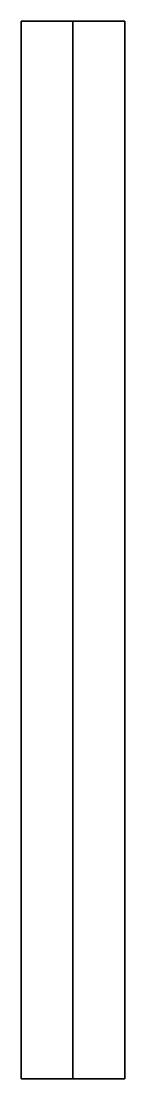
# Model space of a CAD drawing. Extents: x -0.35 to 0.35, y 0.45 to 1.06.
# Drawn here: x -0.35 to -0.29, y 0.45 to 1.06 of the extents above.
import ezdxf

# ---------------------------------------------------------------- set-up
doc = ezdxf.new("R2010")
doc.units = 0
doc.layers.add('GUNS', color=1, linetype='CONTINUOUS')

msp = doc.modelspace()

# ---------------------------------------------------------------- linework, layer by layer
at = {"layer": 'GUNS'}
for points in [[(-0.35, 0.45, -0.08), (-0.32, 0.45, -0.05), (-0.32, 1.06, -0.05), (-0.35, 1.06, -0.08)], [(-0.32, 0.45, -0.11), (-0.35, 0.45, -0.08), (-0.35, 1.06, -0.08), (-0.32, 1.06, -0.11)], [(-0.35, 1.06, -0.08), (-0.32, 1.06, -0.05), (-0.29, 1.06, -0.08), (-0.32, 1.06, -0.11)], [(-0.35, 1.06, 0.07), (-0.32, 1.06, 0.1), (-0.29, 1.06, 0.07), (-0.32, 1.06, 0.04)], [(-0.32, 0.45, 0.04), (-0.35, 0.45, 0.07), (-0.35, 1.06, 0.07), (-0.32, 1.06, 0.04)], [(-0.35, 0.45, 0.07), (-0.32, 0.45, 0.1), (-0.32, 1.06, 0.1), (-0.35, 1.06, 0.07)], [(-0.32, 0.45, -0.05), (-0.29, 0.45, -0.08), (-0.29, 1.06, -0.08), (-0.32, 1.06, -0.05)], [(-0.29, 0.45, -0.08), (-0.32, 0.45, -0.11), (-0.32, 1.06, -0.11), (-0.29, 1.06, -0.08)], [(-0.29, 0.45, 0.07), (-0.32, 0.45, 0.04), (-0.32, 1.06, 0.04), (-0.29, 1.06, 0.07)], [(-0.32, 0.45, 0.1), (-0.29, 0.45, 0.07), (-0.29, 1.06, 0.07), (-0.32, 1.06, 0.1)]]:
    msp.add_3dface(points, dxfattribs=at)

doc.saveas('drawing.dxf')
